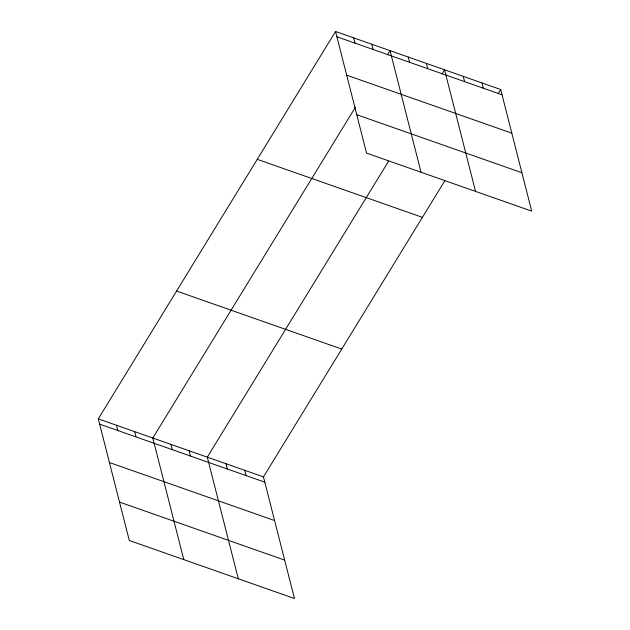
<?xml version="1.0" encoding="UTF-8"?>
<svg xmlns="http://www.w3.org/2000/svg" width="630" height="630" viewBox="0 0 630 630"><rect width="100%" height="100%" fill="white"/><g stroke="black" fill="none" stroke-linecap="round" stroke-linejoin="round"><path stroke-width="0.94" d="M444.78 180.834L263.458 476.902L294.454 598.5L129.3 540.477L98.304 418.871L335.546 31.5L500.7 89.523L531.696 211.129L366.542 153.098L335.546 31.5M355.477 107.092L152.799 438.023L183.795 559.621M387.505 54.802L390.049 50.652L421.045 172.25M388.631 161.107L207.302 457.167L238.298 578.773M442.008 73.946L444.552 69.796L475.548 191.394M498.165 93.673L500.7 89.523M336.892 36.768L502.047 94.791M346.681 75.159L511.828 133.182M356.761 114.715L521.916 172.738M257.26 159.335L422.407 217.358M176.597 291.044L341.743 349.067M98.304 418.871L263.458 476.902M99.642 424.147L264.797 482.17M109.431 462.53L274.586 520.561M119.511 502.086L284.666 560.109M481.989 82.947L483.328 88.216M463.27 76.372L464.609 81.64M426.384 63.417L427.731 68.686M408.216 57.031L409.563 62.299M371.881 44.265L373.228 49.534M353.714 37.887L355.06 43.155M244.739 470.319L246.078 475.595M226.02 463.743L227.359 469.019M189.134 450.789L190.48 456.057M170.966 444.402L172.313 449.678M134.639 431.637L135.978 436.913M116.471 425.258L117.81 430.526"/></g></svg>
